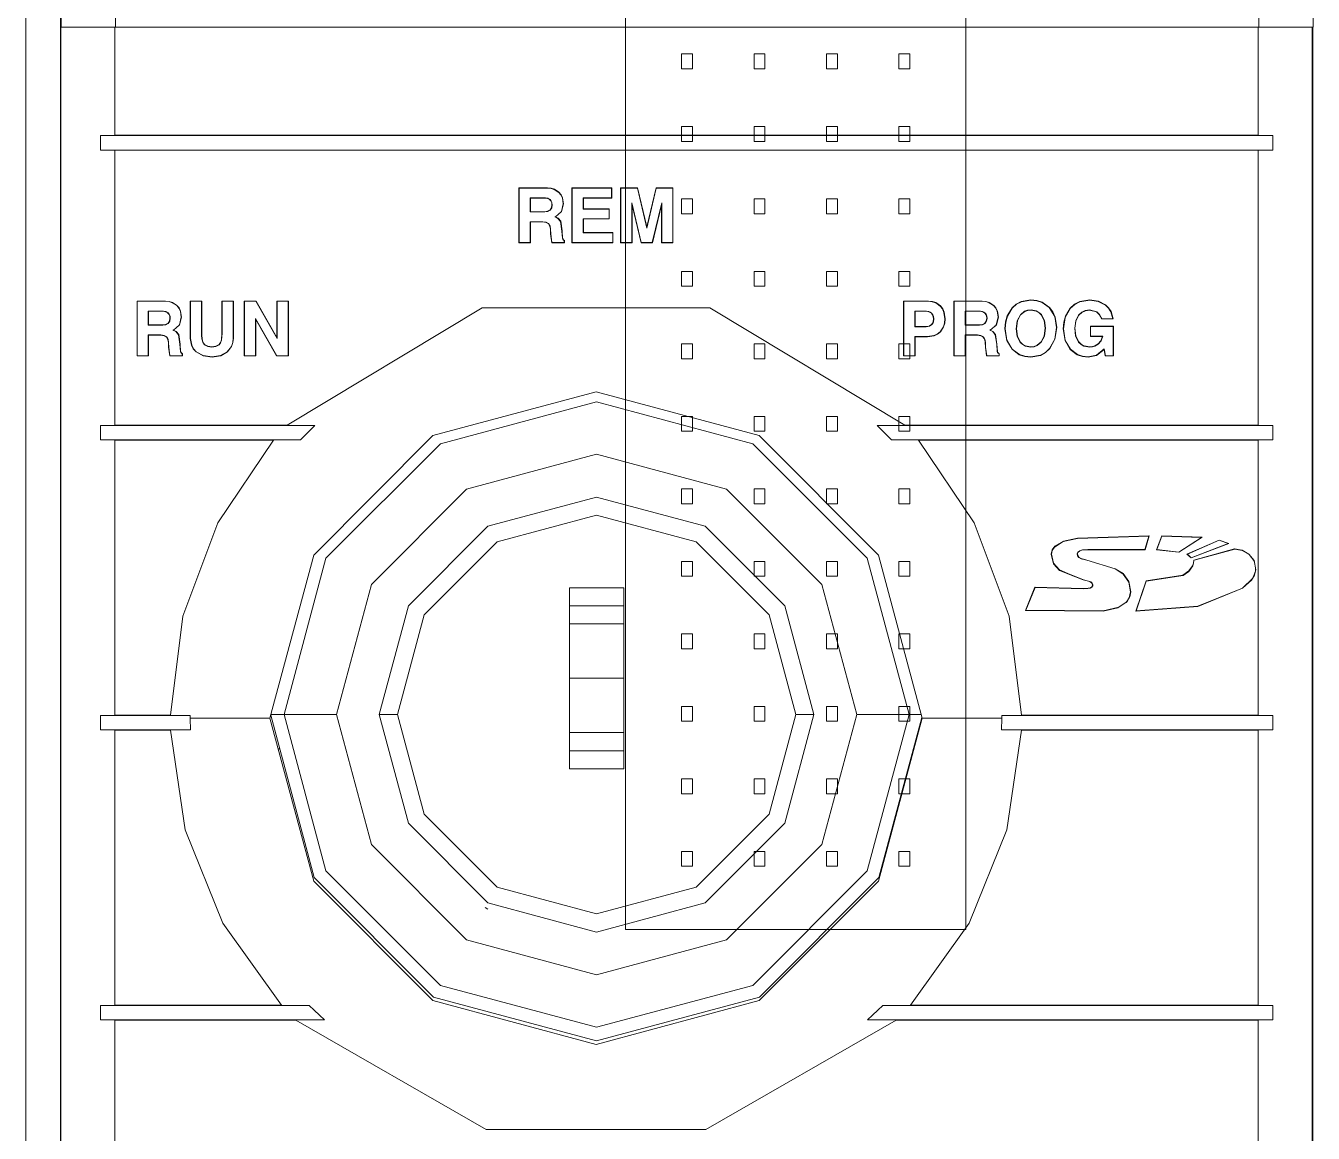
# Model space of a CAD drawing. Header units: millimetres. Extents: x 0 to 3780, y 0 to 2673.
# Drawn here: x 497.23 to 532.78, y 1017.72 to 1048.28 of the extents above; entities that cross this region are included whole.
import ezdxf

# ---------------------------------------------------------------- set-up
doc = ezdxf.new("R2010")
doc.units = ezdxf.units.MM
doc.layers.add('AM_0', color=7, linetype='Continuous', lineweight=5)
doc.layers.add('EPLAN578', color=7, linetype='Continuous', lineweight=5)

# ---------------------------------------------------------------- blocks, each defined once
blk = doc.blocks.new('5_45185')
at = {"layer": 'EPLAN578', "linetype": 'Continuous', "lineweight": 0, "ltscale": 4}
for p, q in [((34.585, 110.881), (34.585, 142.881)), ((33.085, 110.881), (33.085, 141.381)), ((0.002, 77.918), (0.002, 110.918)), ((0.011, 110.909), (0.019, 110.909)), ((0.019, 110.881), (34.585, 110.881)), ((34.575, 77.655), (34.575, 110.881)), ((34.575, 109.647), (34.575, 110.208)), ((34.575, 101.405), (34.575, 109.799)), ((34.575, 109.395), (34.575, 109.563)), ((34.575, 109.306), (34.575, 109.324)), ((34.575, 109.127), (34.575, 109.302)), ((34.575, 109.168), (34.575, 109.244)), ((34.575, 109.073), (34.575, 109.112)), ((34.575, 106.823), (34.575, 108.916)), ((1.102, 107.49), (1.102, 107.89)), ((33.468, 107.49), (33.468, 107.89)), ((34.575, 107.826), (34.575, 107.892)), ((1.502, 107.483), (33.068, 107.483)), ((33.068, 107.483), (33.468, 107.49)), ((34.575, 107.363), (34.575, 107.627)), ((34.575, 106.649), (34.575, 106.747)), ((12.659, 104.933), (12.659, 106.447)), ((12.666, 106.44), (13.442, 106.44)), ((13.442, 106.447), (13.547, 106.437)), ((13.544, 106.431), (13.634, 106.403)), ((13.547, 106.437), (13.639, 106.409)), ((13.634, 106.403), (13.758, 106.322)), ((13.639, 106.409), (13.762, 106.328)), ((13.762, 106.328), (13.822, 106.256)), ((14.116, 104.933), (14.116, 106.447)), ((14.123, 106.44), (15.212, 106.44)), ((15.463, 104.933), (15.463, 106.447)), ((15.47, 106.44), (15.926, 106.44)), ((15.931, 106.447), (16.187, 105.368)), ((16.187, 105.368), (16.442, 106.447)), ((16.447, 106.44), (16.903, 106.44)), ((34.575, 106.427), (34.575, 106.531)), ((34.575, 105.967), (34.575, 106.403)), ((12.972, 105.781), (12.972, 106.171)), ((12.979, 106.164), (13.392, 106.164)), ((13.392, 106.171), (13.451, 106.161)), ((13.449, 106.154), (13.482, 106.139)), ((13.451, 106.161), (13.486, 106.145)), ((13.482, 106.139), (13.514, 106.115)), ((13.486, 106.145), (13.519, 106.121)), ((13.519, 106.121), (13.551, 106.083)), ((13.545, 106.078), (13.564, 106.032)), ((13.551, 106.083), (13.57, 106.035)), ((13.556, 105.896), (13.57, 105.978)), ((13.563, 105.893), (13.577, 105.978)), ((13.564, 106.032), (13.57, 105.978)), ((13.817, 106.251), (13.857, 106.167)), ((13.822, 106.256), (13.863, 106.171)), ((13.836, 105.792), (13.889, 106.006)), ((13.857, 106.167), (13.882, 106.006)), ((13.863, 106.171), (13.889, 106.006)), ((13.882, 106.006), (13.889, 106.006)), ((14.429, 105.862), (14.429, 106.171)), ((14.436, 106.164), (15.219, 106.164)), ((16.345, 104.933), (16.591, 105.972)), ((16.591, 104.933), (16.591, 105.972)), ((34.575, 106.003), (34.575, 106.023)), ((13.37, 105.788), (13.45, 105.801)), ((13.452, 105.795), (13.521, 105.831)), ((13.515, 105.836), (13.556, 105.896)), ((13.521, 105.831), (13.563, 105.893)), ((13.65, 105.647), (13.666, 105.647)), ((13.737, 105.61), (13.81, 105.524)), ((13.798, 105.759), (13.83, 105.795)), ((14.429, 105.209), (14.429, 105.594)), ((14.436, 105.587), (15.151, 105.587)), ((15.144, 105.862), (15.151, 105.869)), ((15.151, 105.587), (15.151, 105.869)), ((34.575, 105.854), (34.575, 105.911)), ((34.575, 105.812), (34.575, 105.83)), ((34.575, 105.578), (34.575, 105.703)), ((13.316, 105.512), (13.408, 105.497)), ((13.408, 105.497), (13.478, 105.458)), ((13.473, 105.454), (13.512, 105.39)), ((13.478, 105.458), (13.518, 105.393)), ((13.512, 105.39), (13.526, 105.305)), ((13.518, 105.393), (13.533, 105.305)), ((13.81, 105.524), (13.849, 105.256)), ((13.849, 105.256), (13.864, 105.06)), ((15.247, 105.209), (15.254, 105.216)), ((15.254, 104.933), (15.254, 105.216)), ((34.575, 105.463), (34.575, 105.512)), ((13.566, 104.94), (13.909, 104.94)), ((13.864, 105.06), (13.875, 105.032)), ((13.868, 105.03), (13.885, 105.006)), ((13.875, 105.032), (13.892, 105.009)), ((13.885, 105.006), (13.909, 104.99)), ((13.892, 105.009), (13.916, 104.994)), ((16.034, 104.94), (16.339, 104.94)), ((34.575, 105.022), (34.575, 105.105)), ((34.575, 104.356), (34.575, 105.003)), ((34.575, 104.603), (34.575, 104.718)), ((34.575, 104.406), (34.575, 104.519)), ((34.575, 102.305), (34.575, 104.323)), ((34.575, 103.566), (34.575, 103.899)), ((2.114, 101.808), (2.114, 103.322)), ((2.121, 103.315), (2.897, 103.315)), ((2.897, 103.322), (3.001, 103.312)), ((2.998, 103.306), (3.089, 103.278)), ((3.001, 103.312), (3.093, 103.284)), ((3.089, 103.278), (3.212, 103.197)), ((3.093, 103.284), (3.217, 103.203)), ((3.217, 103.203), (3.277, 103.131)), ((3.272, 103.126), (3.312, 103.042)), ((3.277, 103.131), (3.318, 103.046)), ((3.591, 103.315), (3.897, 103.315)), ((3.897, 102.382), (3.897, 103.315)), ((4.457, 102.424), (4.457, 103.322)), ((5.07, 101.808), (5.07, 103.322)), ((5.077, 103.315), (5.397, 103.315)), ((5.401, 103.322), (5.972, 102.315)), ((11.642, 103.137), (17.928, 103.137)), ((17.928, 103.137), (23.314, 99.897)), ((23.278, 101.808), (23.278, 103.322)), ((23.285, 103.315), (23.963, 103.315)), ((23.963, 103.322), (24.072, 103.311)), ((24.069, 103.305), (24.163, 103.274)), ((24.072, 103.311), (24.168, 103.28)), ((24.163, 103.274), (24.29, 103.183)), ((24.168, 103.28), (24.295, 103.188)), ((24.295, 103.188), (24.355, 103.109)), ((24.35, 103.104), (24.391, 103.01)), ((24.355, 103.109), (24.397, 103.015)), ((24.663, 101.808), (24.663, 103.322)), ((24.67, 103.315), (25.446, 103.315)), ((25.446, 103.322), (25.55, 103.312)), ((25.547, 103.306), (25.638, 103.278)), ((25.55, 103.312), (25.642, 103.284)), ((25.638, 103.278), (25.761, 103.197)), ((25.642, 103.284), (25.766, 103.203)), ((25.766, 103.203), (25.825, 103.131)), ((25.821, 103.126), (25.861, 103.042)), ((25.825, 103.131), (25.867, 103.046)), ((26.136, 102.914), (26.269, 103.134)), ((26.141, 102.908), (26.274, 103.129)), ((26.274, 103.129), (26.391, 103.233)), ((26.386, 103.238), (26.524, 103.31)), ((26.391, 103.233), (26.529, 103.304)), ((26.524, 103.31), (26.792, 103.354)), ((26.529, 103.304), (26.792, 103.347)), ((26.701, 103.068), (26.794, 103.079)), ((26.792, 103.354), (26.958, 103.338)), ((26.794, 103.079), (26.939, 103.052)), ((26.955, 103.331), (27.101, 103.284)), ((26.958, 103.338), (27.104, 103.29)), ((27.101, 103.284), (27.299, 103.142)), ((27.104, 103.29), (27.304, 103.147)), ((27.304, 103.147), (27.398, 103.024)), ((27.741, 102.869), (27.885, 103.123)), ((27.748, 102.908), (27.879, 103.128)), ((27.885, 103.123), (28.003, 103.23)), ((27.997, 103.235), (28.138, 103.308)), ((28.003, 103.23), (28.143, 103.303)), ((28.138, 103.308), (28.414, 103.354)), ((28.143, 103.303), (28.414, 103.347)), ((28.292, 103.063), (28.412, 103.079)), ((28.412, 103.079), (28.608, 103.027)), ((28.414, 103.354), (28.658, 103.319)), ((28.652, 103.313), (28.846, 103.211)), ((28.658, 103.319), (28.851, 103.217)), ((28.851, 103.217), (28.937, 103.133)), ((28.932, 103.128), (28.996, 103.029)), ((28.937, 103.133), (29.003, 103.031)), ((2.426, 102.656), (2.426, 103.046)), ((2.433, 103.039), (2.847, 103.039)), ((2.847, 103.046), (2.906, 103.036)), ((2.904, 103.029), (2.937, 103.014)), ((2.906, 103.036), (2.94, 103.02)), ((2.937, 103.014), (2.969, 102.99)), ((2.94, 103.02), (2.974, 102.996)), ((2.97, 102.711), (3.011, 102.771)), ((2.974, 102.996), (3.006, 102.958)), ((2.976, 102.706), (3.017, 102.768)), ((3, 102.953), (3.018, 102.907)), ((3.006, 102.958), (3.025, 102.91)), ((3.011, 102.771), (3.024, 102.853)), ((3.017, 102.768), (3.031, 102.853)), ((3.018, 102.907), (3.024, 102.853)), ((3.291, 102.667), (3.344, 102.881)), ((3.312, 103.042), (3.337, 102.881)), ((3.318, 103.046), (3.344, 102.881)), ((3.337, 102.881), (3.344, 102.881)), ((23.59, 102.612), (23.59, 103.046)), ((23.597, 103.039), (23.904, 103.039)), ((23.904, 103.046), (23.975, 103.035)), ((23.972, 103.028), (24.01, 103.01)), ((23.975, 103.035), (24.014, 103.016)), ((24.01, 103.01), (24.045, 102.984)), ((24.05, 102.989), (24.083, 102.946)), ((24.074, 102.71), (24.093, 102.752)), ((24.078, 102.942), (24.097, 102.891)), ((24.079, 102.704), (24.099, 102.748)), ((24.083, 102.946), (24.104, 102.894)), ((24.099, 102.748), (24.111, 102.831)), ((24.391, 103.01), (24.416, 102.834)), ((24.397, 103.015), (24.423, 102.834)), ((24.975, 102.656), (24.975, 103.046)), ((24.982, 103.039), (25.396, 103.039)), ((25.396, 103.046), (25.455, 103.036)), ((25.452, 103.029), (25.486, 103.014)), ((25.455, 103.036), (25.489, 103.02)), ((25.486, 103.014), (25.518, 102.99)), ((25.489, 103.02), (25.523, 102.996)), ((25.519, 102.711), (25.56, 102.771)), ((25.523, 102.996), (25.554, 102.958)), ((25.525, 102.706), (25.566, 102.768)), ((25.549, 102.953), (25.567, 102.907)), ((25.554, 102.958), (25.574, 102.91)), ((25.56, 102.771), (25.573, 102.853)), ((25.566, 102.768), (25.58, 102.853)), ((25.567, 102.907), (25.573, 102.853)), ((25.84, 102.667), (25.893, 102.881)), ((25.861, 103.042), (25.886, 102.881)), ((25.867, 103.046), (25.893, 102.881)), ((25.886, 102.881), (25.893, 102.881)), ((26.074, 102.554), (26.09, 102.746)), ((26.09, 102.746), (26.136, 102.914)), ((26.096, 102.742), (26.141, 102.908)), ((26.414, 102.78), (26.501, 102.946)), ((26.42, 102.776), (26.507, 102.942)), ((26.507, 102.942), (26.62, 103.032)), ((26.618, 103.039), (26.701, 103.068)), ((26.62, 103.032), (26.702, 103.061)), ((26.702, 103.061), (26.794, 103.072)), ((26.935, 103.046), (27.009, 103.005)), ((26.939, 103.052), (27.014, 103.01)), ((27.009, 103.005), (27.075, 102.944)), ((27.014, 103.01), (27.081, 102.949)), ((27.081, 102.949), (27.165, 102.79)), ((27.398, 103.024), (27.464, 102.876)), ((27.448, 102.901), (27.498, 102.59)), ((27.702, 102.742), (27.748, 102.908)), ((28.027, 102.775), (28.108, 102.934)), ((28.033, 102.77), (28.113, 102.93)), ((28.113, 102.93), (28.194, 103.008)), ((28.193, 103.016), (28.292, 103.063)), ((28.194, 103.008), (28.294, 103.056)), ((28.294, 103.056), (28.412, 103.072)), ((28.608, 103.027), (28.689, 102.951)), ((28.686, 102.944), (28.746, 102.829)), ((28.689, 102.951), (28.751, 102.836)), ((28.751, 102.836), (29.057, 102.836)), ((34.575, 102.767), (34.575, 102.812)), ((2.771, 102.387), (2.863, 102.372)), ((2.825, 102.663), (2.905, 102.676)), ((2.863, 102.372), (2.933, 102.333)), ((2.907, 102.67), (2.976, 102.706)), ((3.105, 102.522), (3.121, 102.522)), ((3.191, 102.485), (3.264, 102.399)), ((3.253, 102.634), (3.285, 102.67)), ((3.264, 102.399), (3.304, 102.131)), ((4.443, 102.257), (4.457, 102.424)), ((4.448, 102.244), (4.464, 102.424)), ((23.9, 102.619), (23.947, 102.623)), ((23.934, 102.343), (24.113, 102.369)), ((23.947, 102.623), (23.989, 102.636)), ((23.948, 102.617), (23.991, 102.63)), ((23.989, 102.636), (24.046, 102.674)), ((23.991, 102.63), (24.05, 102.669)), ((24.05, 102.669), (24.079, 102.704)), ((24.113, 102.369), (24.206, 102.413)), ((24.117, 102.364), (24.211, 102.408)), ((24.206, 102.413), (24.286, 102.477)), ((24.211, 102.408), (24.291, 102.472)), ((24.291, 102.472), (24.382, 102.609)), ((24.376, 102.613), (24.406, 102.716)), ((24.382, 102.609), (24.413, 102.714)), ((25.319, 102.387), (25.412, 102.372)), ((25.373, 102.663), (25.454, 102.676)), ((25.412, 102.372), (25.481, 102.333)), ((25.456, 102.67), (25.525, 102.706)), ((25.653, 102.522), (25.67, 102.522)), ((25.74, 102.485), (25.813, 102.399)), ((25.802, 102.634), (25.834, 102.67)), ((25.813, 102.399), (25.853, 102.131)), ((26.387, 102.556), (26.394, 102.556)), ((27.185, 102.579), (27.192, 102.579)), ((27.45, 102.275), (27.498, 102.59)), ((27.454, 102.267), (27.505, 102.59)), ((27.686, 102.552), (27.693, 102.552)), ((27.999, 102.57), (28.006, 102.57)), ((28.432, 102.345), (28.432, 102.628)), ((28.439, 102.621), (29.063, 102.621)), ((34.575, 102.52), (34.575, 102.667)), ((2.927, 102.329), (2.967, 102.265)), ((2.933, 102.333), (2.973, 102.268)), ((2.967, 102.265), (2.98, 102.18)), ((2.973, 102.268), (2.987, 102.18)), ((3.304, 102.131), (3.319, 101.935)), ((3.584, 102.287), (3.591, 102.287)), ((3.616, 102.102), (3.668, 102.005)), ((3.623, 102.105), (3.674, 102.008)), ((3.904, 102.276), (3.928, 102.185)), ((3.91, 102.279), (3.934, 102.19)), ((3.928, 102.185), (3.975, 102.119)), ((3.934, 102.19), (3.98, 102.124)), ((3.98, 102.124), (4.069, 102.075)), ((4.065, 102.069), (4.181, 102.052)), ((4.181, 102.059), (4.29, 102.075)), ((4.29, 102.075), (4.378, 102.124)), ((4.293, 102.069), (4.383, 102.118)), ((4.383, 102.118), (4.421, 102.168)), ((4.417, 102.176), (4.443, 102.257)), ((4.421, 102.168), (4.448, 102.244)), ((4.611, 101.92), (4.725, 102.066)), ((4.719, 102.069), (4.757, 102.178)), ((4.725, 102.066), (4.763, 102.176)), ((4.757, 102.178), (4.77, 102.302)), ((4.763, 102.176), (4.777, 102.302)), ((25.476, 102.329), (25.515, 102.265)), ((25.481, 102.333), (25.522, 102.268)), ((25.515, 102.265), (25.529, 102.18)), ((25.522, 102.268), (25.536, 102.18)), ((25.853, 102.131), (25.868, 101.935)), ((26.125, 102.235), (26.271, 101.991)), ((26.13, 102.242), (26.276, 101.996)), ((26.414, 102.342), (26.498, 102.181)), ((26.42, 102.346), (26.503, 102.186)), ((26.503, 102.186), (26.568, 102.125)), ((26.564, 102.12), (26.639, 102.078)), ((26.568, 102.125), (26.643, 102.084)), ((26.639, 102.078), (26.783, 102.052)), ((26.643, 102.084), (26.783, 102.059)), ((26.783, 102.059), (26.877, 102.07)), ((26.877, 102.07), (26.96, 102.101)), ((26.878, 102.063), (26.962, 102.094)), ((26.96, 102.101), (27.072, 102.195)), ((26.962, 102.094), (27.078, 102.191)), ((27.078, 102.191), (27.164, 102.358)), ((27.19, 101.904), (27.306, 102.015)), ((27.194, 101.899), (27.312, 102.011)), ((27.312, 102.011), (27.454, 102.267)), ((27.736, 102.232), (27.879, 101.988)), ((27.741, 102.238), (27.884, 101.993)), ((28.026, 102.357), (28.109, 102.192)), ((28.033, 102.36), (28.115, 102.197)), ((28.115, 102.197), (28.181, 102.131)), ((28.176, 102.126), (28.255, 102.081)), ((28.181, 102.131), (28.26, 102.086)), ((28.255, 102.081), (28.414, 102.052)), ((28.26, 102.086), (28.414, 102.059)), ((28.414, 102.059), (28.489, 102.065)), ((28.489, 102.065), (28.555, 102.084)), ((28.491, 102.058), (28.558, 102.077)), ((28.555, 102.084), (28.645, 102.138)), ((28.558, 102.077), (28.649, 102.133)), ((28.649, 102.133), (28.728, 102.228)), ((28.72, 102.229), (28.768, 102.345)), ((28.728, 102.228), (28.777, 102.352)), ((28.768, 102.345), (28.777, 102.352)), ((34.575, 102.113), (34.575, 102.293)), ((34.575, 101.649), (34.575, 102.073)), ((3.021, 101.815), (3.363, 101.815)), ((3.319, 101.935), (3.329, 101.907)), ((3.323, 101.905), (3.34, 101.881)), ((3.329, 101.907), (3.347, 101.884)), ((3.34, 101.881), (3.363, 101.865)), ((3.347, 101.884), (3.37, 101.869)), ((3.668, 102.005), (3.746, 101.919)), ((3.75, 101.924), (3.938, 101.818)), ((3.936, 101.812), (4.186, 101.776)), ((3.938, 101.818), (4.186, 101.783)), ((4.186, 101.783), (4.42, 101.818)), ((4.42, 101.818), (4.607, 101.925)), ((4.426, 101.813), (4.611, 101.92)), ((5.97, 101.815), (6.285, 101.815)), ((25.57, 101.815), (25.912, 101.815)), ((25.868, 101.935), (25.878, 101.907)), ((25.872, 101.905), (25.889, 101.881)), ((25.878, 101.907), (25.896, 101.884)), ((25.889, 101.881), (25.912, 101.865)), ((25.896, 101.884), (25.919, 101.869)), ((26.276, 101.996), (26.475, 101.849)), ((26.47, 101.843), (26.62, 101.793)), ((26.475, 101.849), (26.624, 101.8)), ((26.62, 101.793), (26.793, 101.776)), ((26.624, 101.8), (26.793, 101.783)), ((26.793, 101.783), (27.053, 101.829)), ((27.053, 101.829), (27.19, 101.904)), ((27.057, 101.823), (27.194, 101.899)), ((27.884, 101.993), (28.075, 101.848)), ((28.071, 101.842), (28.211, 101.793)), ((28.075, 101.848), (28.215, 101.799)), ((28.211, 101.793), (28.37, 101.776)), ((28.215, 101.799), (28.37, 101.783)), ((28.37, 101.783), (28.6, 101.827)), ((28.603, 101.821), (28.812, 101.985)), ((28.816, 102.001), (28.848, 101.815)), ((28.848, 101.815), (29.063, 101.815)), ((34.575, 101.836), (34.575, 101.932)), ((34.575, 99.271), (34.575, 101.087)), ((10.285, 99.609), (14.785, 100.815)), ((14.785, 100.815), (19.285, 99.609)), ((10.488, 99.387), (14.802, 100.543)), ((14.802, 100.543), (19.116, 99.387)), ((1.102, 99.49), (1.102, 99.89)), ((6.89, 99.759), (7.024, 99.89)), ((22.546, 99.89), (22.68, 99.759)), ((23.314, 99.897), (33.068, 99.897)), ((33.468, 99.49), (33.468, 99.89)), ((6.991, 96.315), (10.285, 99.609)), ((19.285, 99.609), (22.579, 96.315)), ((22.68, 99.759), (22.812, 99.625)), ((22.812, 99.625), (22.942, 99.49)), ((34.575, 99.396), (34.575, 99.823)), ((1.502, 99.483), (5.882, 99.483)), ((4.343, 97.202), (5.882, 99.483)), ((5.882, 99.483), (6.628, 99.49)), ((7.33, 96.229), (10.488, 99.387)), ((19.116, 99.387), (22.274, 96.229)), ((33.068, 99.483), (33.468, 99.49)), ((11.212, 98.132), (14.802, 99.094)), ((14.802, 99.094), (18.391, 98.132)), ((8.584, 95.504), (11.212, 98.132)), ((18.391, 98.132), (21.019, 95.504)), ((34.575, 98.248), (34.575, 98.296)), ((11.802, 97.111), (14.802, 97.915)), ((14.802, 97.915), (17.802, 97.111)), ((34.575, 95.509), (34.575, 98.086)), ((12.052, 96.678), (14.802, 97.415)), ((14.802, 97.415), (17.552, 96.678)), ((34.575, 97.607), (34.575, 97.699)), ((3.376, 94.627), (4.343, 97.202)), ((9.606, 94.915), (11.802, 97.111)), ((17.802, 97.111), (19.998, 94.915)), ((25.227, 97.202), (26.193, 94.627)), ((34.575, 96.997), (34.575, 97.122)), ((10.039, 94.665), (12.052, 96.678)), ((17.552, 96.678), (19.565, 94.665)), ((27.438, 96.534), (27.686, 96.688)), ((27.45, 96.558), (27.69, 96.697)), ((27.686, 96.688), (28.077, 96.771)), ((27.69, 96.697), (28.077, 96.778)), ((28.077, 96.778), (30.055, 96.842)), ((29.945, 96.461), (30.055, 96.842)), ((30.046, 96.835), (30.055, 96.842)), ((30.873, 96.39), (31.522, 96.806)), ((31.499, 96.799), (31.522, 96.806)), ((34.575, 96.97), (34.575, 96.978)), ((34.575, 96.935), (34.575, 96.966)), ((34.575, 96.741), (34.575, 96.761)), ((27.35, 96.341), (27.38, 96.459)), ((27.38, 96.459), (27.45, 96.558)), ((27.38, 96.443), (27.438, 96.534)), ((28.07, 96.355), (28.077, 96.354)), ((28.085, 96.394), (28.137, 96.434)), ((28.09, 96.387), (28.14, 96.428)), ((28.137, 96.434), (28.219, 96.462)), ((28.14, 96.428), (28.223, 96.455)), ((28.219, 96.462), (28.359, 96.468)), ((28.223, 96.455), (28.359, 96.461)), ((28.359, 96.468), (29.94, 96.468)), ((30.262, 96.462), (30.271, 96.468)), ((31.098, 96.343), (31.111, 96.341)), ((31.217, 96.242), (32.233, 96.637)), ((31.294, 96.172), (32.416, 96.475)), ((32.416, 96.475), (32.626, 96.443)), ((32.626, 96.451), (32.81, 96.343)), ((32.626, 96.443), (32.812, 96.332)), ((32.81, 96.343), (32.952, 96.167)), ((32.812, 96.332), (32.946, 96.164)), ((34.575, 96.293), (34.575, 96.504)), ((34.575, 96.433), (34.575, 96.448)), ((27.412, 96.094), (27.578, 95.904)), ((27.416, 96.071), (27.584, 95.892)), ((28.079, 96.297), (28.114, 96.249)), ((28.085, 96.302), (28.115, 96.258)), ((28.114, 96.249), (28.181, 96.21)), ((28.115, 96.258), (28.174, 96.22)), ((28.174, 96.22), (28.332, 96.178)), ((28.181, 96.21), (28.331, 96.172)), ((28.332, 96.178), (29.116, 95.938)), ((31.147, 95.863), (31.26, 96.015)), ((31.15, 95.876), (31.251, 96.013)), ((34.575, 96.142), (34.575, 96.215)), ((34.575, 95.993), (34.575, 96.12)), ((27.578, 95.904), (27.809, 95.805)), ((27.584, 95.892), (27.807, 95.798)), ((27.809, 95.805), (28.239, 95.635)), ((29.116, 95.938), (29.339, 95.803)), ((29.339, 95.803), (29.491, 95.587)), ((29.342, 95.791), (29.491, 95.569)), ((29.975, 95.593), (30.991, 95.755)), ((30.991, 95.755), (31.147, 95.863)), ((32.632, 95.397), (32.879, 95.618)), ((32.879, 95.618), (32.967, 95.761)), ((32.915, 95.68), (32.992, 95.866)), ((32.992, 95.866), (32.992, 95.961)), ((34.575, 95.866), (34.575, 95.875)), ((34.575, 89.785), (34.575, 95.75)), ((14.052, 95.415), (15.552, 95.415)), ((14.052, 90.415), (14.052, 95.415)), ((15.552, 90.415), (15.552, 95.415)), ((26.906, 95.424), (28.232, 95.381)), ((28.233, 95.388), (28.373, 95.397)), ((28.358, 95.388), (28.426, 95.404)), ((28.373, 95.397), (28.433, 95.415)), ((28.426, 95.404), (28.475, 95.432)), ((28.433, 95.415), (28.474, 95.441)), ((28.441, 95.574), (28.481, 95.54)), ((28.465, 95.547), (28.49, 95.509)), ((28.474, 95.441), (28.491, 95.47)), ((28.475, 95.432), (28.497, 95.465)), ((28.481, 95.54), (28.499, 95.504)), ((28.49, 95.509), (28.491, 95.47)), ((28.497, 95.465), (28.499, 95.504)), ((29.491, 95.587), (29.545, 95.304)), ((29.491, 95.569), (29.538, 95.304)), ((31.401, 94.895), (32.632, 95.397)), ((34.575, 95.157), (34.575, 95.447)), ((14.052, 94.915), (15.552, 94.915)), ((29.191, 94.855), (29.45, 95.033)), ((29.416, 95.01), (29.504, 95.137)), ((29.45, 95.033), (29.52, 95.16)), ((34.575, 95.076), (34.575, 95.091)), ((34.575, 94.996), (34.575, 95.059)), ((34.575, 94.785), (34.575, 94.991)), ((26.193, 94.627), (26.535, 91.897)), ((26.641, 94.789), (26.652, 94.796)), ((28.783, 94.768), (29.191, 94.855)), ((29.219, 94.875), (29.227, 94.88)), ((29.683, 94.767), (29.693, 94.775)), ((14.052, 94.415), (15.552, 94.415)), ((14.052, 92.915), (15.552, 92.915)), ((34.575, 92.331), (34.575, 92.611)), ((34.575, 92.193), (34.575, 92.204)), ((1.102, 91.49), (1.102, 91.89)), ((3.585, 91.84), (3.585, 91.89)), ((3.585, 91.815), (3.585, 91.84)), ((5.807, 91.897), (7.008, 87.415)), ((5.812, 91.915), (7.623, 91.915)), ((8.802, 91.915), (9.302, 91.915)), ((20.302, 91.915), (20.802, 91.915)), ((21.981, 91.915), (23.758, 91.915)), ((22.596, 87.415), (23.78, 91.833)), ((23.785, 91.815), (25.985, 91.815)), ((25.985, 91.89), (25.985, 91.865)), ((25.985, 91.865), (25.985, 91.815)), ((26.535, 91.897), (33.068, 91.897)), ((33.468, 91.49), (33.468, 91.89)), ((1.502, 91.483), (3.039, 91.483)), ((14.052, 91.415), (15.552, 91.415)), ((15.552, 90.915), (15.552, 91.415)), ((25.98, 91.49), (25.983, 91.598)), ((26.124, 88.734), (26.53, 91.483)), ((26.53, 91.483), (33.068, 91.483)), ((33.068, 91.483), (33.468, 91.49)), ((34.575, 91.465), (34.575, 91.597)), ((34.575, 91.437), (34.575, 91.445)), ((34.575, 91.4), (34.575, 91.433)), ((34.575, 91.03), (34.575, 91.09)), ((6.013, 90.965), (6.056, 90.965)), ((14.052, 90.415), (15.552, 90.415)), ((9.606, 88.915), (11.802, 86.719)), ((10.039, 89.165), (12.052, 87.152)), ((17.552, 87.152), (19.565, 89.165)), ((17.802, 86.719), (19.998, 88.915)), ((34.575, 89.03), (34.575, 89.075)), ((34.575, 88.783), (34.575, 88.93)), ((3.446, 88.734), (4.487, 86.157)), ((25.083, 86.157), (26.124, 88.734)), ((34.575, 88.311), (34.575, 88.556)), ((8.584, 88.325), (11.212, 85.697)), ((18.391, 85.697), (21.019, 88.325)), ((7.33, 87.601), (10.488, 84.443)), ((19.116, 84.443), (22.274, 87.601)), ((34.575, 87.378), (34.575, 87.492)), ((6.991, 87.315), (10.285, 84.021)), ((7.008, 87.415), (10.302, 84.121)), ((12.052, 87.152), (14.802, 86.415)), ((14.802, 86.415), (17.552, 87.152)), ((19.285, 84.021), (22.579, 87.315)), ((19.302, 84.121), (22.596, 87.415)), ((34.575, 86.522), (34.575, 87.1)), ((11.727, 86.589), (11.802, 86.546)), ((11.802, 86.719), (14.802, 85.915)), ((14.802, 85.915), (17.802, 86.719)), ((34.575, 85.53), (34.575, 86.435)), ((4.487, 86.157), (6.103, 83.897)), ((11.212, 85.697), (14.802, 84.736)), ((14.802, 84.736), (18.391, 85.697)), ((34.575, 85.823), (34.575, 85.825)), ((34.575, 85.355), (34.575, 85.53)), ((34.575, 85.148), (34.575, 85.272)), ((34.575, 84.331), (34.575, 84.84)), ((10.488, 84.443), (14.802, 83.287)), ((14.802, 83.287), (19.116, 84.443)), ((34.575, 84.338), (34.575, 84.453)), ((34.575, 83.474), (34.575, 84.285)), ((1.102, 83.49), (1.102, 83.89)), ((6.103, 83.897), (6.871, 83.89)), ((6.871, 83.89), (7.009, 83.754)), ((10.285, 84.021), (14.785, 82.815)), ((10.302, 84.121), (14.802, 82.915)), ((14.785, 82.815), (19.285, 84.021)), ((14.802, 82.915), (19.302, 84.121)), ((22.561, 83.754), (22.699, 83.89)), ((33.468, 83.49), (33.468, 83.89)), ((7.009, 83.754), (7.15, 83.621)), ((7.15, 83.621), (7.293, 83.49)), ((22.277, 83.49), (22.42, 83.621)), ((22.42, 83.621), (22.561, 83.754)), ((1.502, 83.483), (6.5, 83.483)), ((17.815, 80.462), (23.07, 83.483)), ((23.07, 83.483), (33.068, 83.483)), ((33.068, 83.483), (33.468, 83.49)), ((34.575, 82.865), (34.575, 83.05)), ((34.575, 82.503), (34.575, 82.685)), ((34.575, 82.34), (34.575, 82.455)), ((34.575, 82.271), (34.575, 82.312)), ((34.575, 81.693), (34.575, 82.074)), ((34.575, 81.577), (34.575, 81.653)), ((34.575, 80.366), (34.575, 81.091)), ((34.575, 81.005), (34.575, 81.036)), ((11.754, 80.462), (17.815, 80.462)), ((34.575, 80.618), (34.575, 80.653))]:
    blk.add_line(p, q, dxfattribs=at)
for points in [[(0.019, 110.881), (0.019, 142.881), (1.519, 141.381)], [(1.519, 110.881), (1.519, 141.381), (33.085, 141.381)], [(0.008, 9.9), (0, 135.9), (0.008, 135.9)], [(0.011, 110.909), (0.002, 110.918), (0.019, 110.918)], [(0.011, 110.909), (0.011, 77.927), (1.502, 77.953)], [(1.502, 110.881), (1.502, 107.897), (33.068, 107.897)], [(33.068, 110.881), (33.068, 107.897), (33.468, 107.89)], [(34.559, 110.881), (34.559, 77.927), (34.568, 77.918), (34.568, 110.881)], [(1.502, 107.897), (1.102, 107.89), (33.468, 107.89)], [(1.502, 107.483), (1.102, 107.49), (33.468, 107.49)], [(1.502, 107.483), (1.502, 99.897), (6.256, 99.897)], [(33.068, 107.483), (33.068, 99.897), (33.468, 99.89)], [(12.666, 106.44), (12.659, 106.447), (13.442, 106.447)], [(12.666, 106.44), (12.666, 104.94), (12.972, 104.94)], [(13.442, 106.447), (13.442, 106.44), (13.544, 106.431)], [(13.762, 106.328), (13.758, 106.322), (13.817, 106.251)], [(14.123, 106.44), (14.116, 106.447), (15.219, 106.447)], [(14.123, 106.44), (14.123, 104.94), (15.247, 104.94)], [(15.212, 106.44), (15.212, 106.171), (15.219, 106.164), (15.219, 106.447), (15.212, 106.44)], [(15.47, 106.44), (15.463, 106.447), (15.931, 106.447)], [(15.47, 106.44), (15.47, 104.94), (15.775, 104.94)], [(15.931, 106.447), (15.926, 106.44), (16.187, 105.338)], [(16.187, 105.368), (16.187, 105.338), (16.447, 106.44)], [(16.447, 106.44), (16.442, 106.447), (16.91, 106.447)], [(16.903, 106.44), (16.903, 104.94), (16.91, 104.933), (16.91, 106.447), (16.903, 106.44)], [(12.979, 106.164), (12.972, 106.171), (13.392, 106.171)], [(12.979, 106.164), (12.979, 105.788), (13.37, 105.788)], [(13.392, 106.171), (13.392, 106.164), (13.449, 106.154)], [(13.519, 106.121), (13.514, 106.115), (13.545, 106.078)], [(13.57, 105.978), (13.577, 105.978), (13.57, 106.035)], [(13.836, 105.792), (13.83, 105.795), (13.882, 106.006)], [(14.436, 106.164), (14.429, 106.171), (15.212, 106.171)], [(14.436, 106.164), (14.436, 105.869), (15.151, 105.869)], [(15.782, 105.972), (15.775, 106.031), (16.034, 104.94)], [(15.775, 106.031), (15.775, 104.94), (15.782, 104.933)], [(15.782, 104.933), (15.782, 105.972), (16.028, 104.933)], [(16.345, 104.933), (16.339, 104.94), (16.598, 106.031)], [(16.591, 105.972), (16.598, 106.031), (16.598, 104.94), (16.903, 104.94)], [(12.979, 105.788), (12.972, 105.781), (13.37, 105.781)], [(13.37, 105.788), (13.37, 105.781), (13.452, 105.795)], [(13.452, 105.795), (13.45, 105.801), (13.515, 105.836)], [(13.733, 105.604), (13.65, 105.647), (13.71, 105.685)], [(13.737, 105.61), (13.666, 105.647), (13.836, 105.792)], [(13.737, 105.61), (13.733, 105.604), (13.804, 105.52)], [(14.436, 105.869), (14.429, 105.862), (15.144, 105.862)], [(14.436, 105.587), (14.429, 105.594), (15.144, 105.594)], [(14.436, 105.587), (14.436, 105.216), (15.254, 105.216)], [(15.144, 105.862), (15.144, 105.594), (15.151, 105.587)], [(12.979, 105.505), (12.972, 105.512), (13.316, 105.512)], [(12.972, 105.512), (12.972, 104.94), (12.979, 104.933)], [(12.979, 104.933), (12.979, 105.505), (13.316, 105.505)], [(13.316, 105.512), (13.316, 105.505), (13.407, 105.49)], [(13.408, 105.497), (13.407, 105.49), (13.473, 105.454)], [(13.53, 105.179), (13.526, 105.305), (13.533, 105.305)], [(13.533, 105.305), (13.537, 105.179), (13.566, 104.94)], [(13.81, 105.524), (13.804, 105.52), (13.842, 105.255)], [(13.849, 105.256), (13.842, 105.255), (13.858, 105.059)], [(14.436, 105.216), (14.429, 105.209), (15.247, 105.209)], [(15.247, 105.209), (15.247, 104.94), (15.254, 104.933)], [(12.666, 104.94), (12.659, 104.933), (12.979, 104.933)], [(13.537, 105.179), (13.53, 105.179), (13.562, 104.933)], [(13.566, 104.94), (13.562, 104.933), (13.916, 104.933)], [(13.864, 105.06), (13.858, 105.059), (13.868, 105.03)], [(13.909, 104.99), (13.909, 104.94), (13.916, 104.933), (13.916, 104.994), (13.909, 104.99)], [(14.123, 104.94), (14.116, 104.933), (15.254, 104.933)], [(15.47, 104.94), (15.463, 104.933), (15.782, 104.933)], [(16.034, 104.94), (16.028, 104.933), (16.345, 104.933)], [(16.598, 104.94), (16.591, 104.933), (16.91, 104.933)], [(2.121, 103.315), (2.114, 103.322), (2.897, 103.322)], [(2.121, 103.315), (2.121, 101.815), (2.426, 101.815)], [(2.897, 103.322), (2.897, 103.315), (2.998, 103.306)], [(3.217, 103.203), (3.212, 103.197), (3.272, 103.126)], [(3.591, 103.315), (3.584, 103.322), (3.904, 103.322)], [(3.584, 103.322), (3.584, 102.287), (3.616, 102.102)], [(3.591, 103.315), (3.591, 102.287), (3.623, 102.105)], [(3.897, 103.315), (3.904, 103.322), (3.904, 102.382), (3.91, 102.279)], [(4.464, 103.315), (4.457, 103.322), (4.777, 103.322)], [(4.457, 102.424), (4.464, 102.424), (4.464, 103.315), (4.77, 103.315)], [(4.77, 103.315), (4.77, 102.302), (4.777, 102.302), (4.777, 103.322), (4.77, 103.315)], [(5.077, 103.315), (5.07, 103.322), (5.401, 103.322)], [(5.077, 103.315), (5.077, 101.815), (5.383, 101.815)], [(5.401, 103.322), (5.397, 103.315), (5.979, 102.288)], [(5.979, 103.315), (5.972, 103.322), (6.292, 103.322)], [(5.972, 103.322), (5.972, 102.315), (5.979, 102.288)], [(5.979, 102.288), (5.979, 103.315), (6.285, 103.315)], [(7.024, 99.89), (6.256, 99.897), (11.642, 103.137)], [(6.285, 103.315), (6.285, 101.815), (6.292, 101.808), (6.292, 103.322), (6.285, 103.315)], [(23.285, 103.315), (23.278, 103.322), (23.963, 103.322)], [(23.285, 103.315), (23.285, 101.815), (23.59, 101.815)], [(23.963, 103.322), (23.963, 103.315), (24.069, 103.305)], [(24.295, 103.188), (24.29, 103.183), (24.35, 103.104)], [(24.67, 103.315), (24.663, 103.322), (25.446, 103.322)], [(24.67, 103.315), (24.67, 101.815), (24.975, 101.815)], [(25.446, 103.322), (25.446, 103.315), (25.547, 103.306)], [(25.766, 103.203), (25.761, 103.197), (25.821, 103.126)], [(26.274, 103.129), (26.269, 103.134), (26.386, 103.238)], [(26.792, 103.354), (26.792, 103.347), (26.955, 103.331)], [(26.794, 103.079), (26.794, 103.072), (26.935, 103.046)], [(27.304, 103.147), (27.299, 103.142), (27.448, 102.901)], [(27.885, 103.123), (27.879, 103.128), (27.997, 103.235)], [(28.412, 103.079), (28.412, 103.072), (28.605, 103.021)], [(28.414, 103.354), (28.414, 103.347), (28.652, 103.313)], [(28.851, 103.217), (28.846, 103.211), (28.932, 103.128)], [(2.433, 103.039), (2.426, 103.046), (2.847, 103.046)], [(2.433, 103.039), (2.433, 102.663), (2.825, 102.663)], [(2.847, 103.046), (2.847, 103.039), (2.904, 103.029)], [(2.974, 102.996), (2.969, 102.99), (3, 102.953)], [(3.024, 102.853), (3.031, 102.853), (3.025, 102.91)], [(3.291, 102.667), (3.285, 102.67), (3.337, 102.881)], [(5.39, 102.818), (5.383, 102.844), (5.97, 101.815)], [(5.383, 102.844), (5.383, 101.815), (5.39, 101.808)], [(5.39, 101.808), (5.39, 102.818), (5.966, 101.808)], [(23.597, 103.039), (23.59, 103.046), (23.904, 103.046)], [(23.597, 103.039), (23.597, 102.619), (23.9, 102.619)], [(23.904, 103.046), (23.904, 103.039), (23.972, 103.028)], [(24.014, 103.016), (24.05, 102.989), (24.045, 102.984), (24.078, 102.942)], [(24.097, 102.891), (24.104, 102.831), (24.093, 102.752)], [(24.104, 102.831), (24.111, 102.831), (24.104, 102.894)], [(24.406, 102.716), (24.416, 102.834), (24.423, 102.834), (24.413, 102.714)], [(24.982, 103.039), (24.975, 103.046), (25.396, 103.046)], [(24.982, 103.039), (24.982, 102.663), (25.373, 102.663)], [(25.396, 103.046), (25.396, 103.039), (25.452, 103.029)], [(25.523, 102.996), (25.518, 102.99), (25.549, 102.953)], [(25.573, 102.853), (25.58, 102.853), (25.574, 102.91)], [(25.84, 102.667), (25.834, 102.67), (25.886, 102.881)], [(26.096, 102.742), (26.081, 102.554), (26.13, 102.242)], [(26.414, 102.342), (26.387, 102.556), (26.414, 102.78)], [(26.42, 102.346), (26.394, 102.556), (26.42, 102.776)], [(26.507, 102.942), (26.501, 102.946), (26.618, 103.039)], [(27.081, 102.949), (27.075, 102.944), (27.158, 102.786)], [(27.158, 102.786), (27.185, 102.579), (27.157, 102.362)], [(27.165, 102.79), (27.192, 102.579), (27.164, 102.358)], [(27.498, 102.59), (27.505, 102.59), (27.464, 102.876)], [(27.702, 102.742), (27.686, 102.552), (27.736, 102.232)], [(27.741, 102.238), (27.693, 102.552), (27.741, 102.869)], [(28.026, 102.357), (27.999, 102.57), (28.027, 102.775)], [(28.033, 102.77), (28.006, 102.57), (28.033, 102.36)], [(28.113, 102.93), (28.108, 102.934), (28.193, 103.016)], [(28.608, 103.027), (28.605, 103.021), (28.686, 102.944)], [(28.751, 102.836), (28.746, 102.829), (29.065, 102.829)], [(28.996, 103.029), (29.057, 102.836), (29.065, 102.829), (29.003, 103.031)], [(2.433, 102.663), (2.426, 102.656), (2.825, 102.656)], [(2.433, 102.38), (2.426, 102.387), (2.771, 102.387)], [(2.426, 102.387), (2.426, 101.815), (2.433, 101.808)], [(2.433, 101.808), (2.433, 102.38), (2.771, 102.38)], [(2.771, 102.387), (2.771, 102.38), (2.861, 102.365)], [(2.825, 102.663), (2.825, 102.656), (2.907, 102.67)], [(2.863, 102.372), (2.861, 102.365), (2.927, 102.329)], [(2.907, 102.67), (2.905, 102.676), (2.97, 102.711)], [(3.188, 102.479), (3.105, 102.522), (3.165, 102.56)], [(3.191, 102.485), (3.121, 102.522), (3.291, 102.667)], [(3.191, 102.485), (3.188, 102.479), (3.258, 102.395)], [(3.264, 102.399), (3.258, 102.395), (3.297, 102.13)], [(3.904, 102.382), (3.897, 102.382), (3.904, 102.276)], [(23.597, 102.619), (23.59, 102.612), (23.9, 102.612)], [(23.9, 102.619), (23.9, 102.612), (23.948, 102.617)], [(23.934, 102.343), (23.934, 102.336), (24.117, 102.364)], [(24.05, 102.669), (24.046, 102.674), (24.074, 102.71)], [(24.291, 102.472), (24.286, 102.477), (24.376, 102.613)], [(24.982, 102.663), (24.975, 102.656), (25.373, 102.656)], [(24.982, 102.38), (24.975, 102.387), (25.319, 102.387)], [(24.975, 102.387), (24.975, 101.815), (24.982, 101.808)], [(24.982, 101.808), (24.982, 102.38), (25.319, 102.38)], [(25.319, 102.387), (25.319, 102.38), (25.41, 102.365)], [(25.373, 102.663), (25.373, 102.656), (25.456, 102.67)], [(25.412, 102.372), (25.41, 102.365), (25.476, 102.329)], [(25.456, 102.67), (25.454, 102.676), (25.519, 102.711)], [(25.736, 102.479), (25.653, 102.522), (25.714, 102.56)], [(25.74, 102.485), (25.67, 102.522), (25.84, 102.667)], [(25.74, 102.485), (25.736, 102.479), (25.807, 102.395)], [(25.813, 102.399), (25.807, 102.395), (25.846, 102.13)], [(26.125, 102.235), (26.074, 102.554), (26.081, 102.554)], [(28.439, 102.621), (28.432, 102.628), (29.07, 102.628)], [(28.439, 102.621), (28.439, 102.352), (28.777, 102.352)], [(29.063, 102.621), (29.063, 101.815), (29.07, 101.808), (29.07, 102.628), (29.063, 102.621)], [(2.985, 102.054), (2.98, 102.18), (2.987, 102.18)], [(2.992, 102.054), (2.985, 102.054), (3.017, 101.808)], [(2.987, 102.18), (2.992, 102.054), (3.021, 101.815)], [(3.304, 102.131), (3.297, 102.13), (3.312, 101.934)], [(3.674, 102.008), (3.75, 101.924), (3.746, 101.919), (3.936, 101.812)], [(3.98, 102.124), (3.975, 102.119), (4.065, 102.069)], [(4.069, 102.075), (4.181, 102.059), (4.181, 102.052), (4.293, 102.069)], [(4.383, 102.118), (4.378, 102.124), (4.417, 102.176)], [(4.611, 101.92), (4.607, 101.925), (4.719, 102.069)], [(23.597, 102.336), (23.59, 102.343), (23.934, 102.343)], [(23.59, 102.343), (23.59, 101.815), (23.597, 101.808)], [(23.597, 101.808), (23.597, 102.336), (23.934, 102.336)], [(25.533, 102.054), (25.529, 102.18), (25.536, 102.18)], [(25.54, 102.054), (25.533, 102.054), (25.565, 101.808)], [(25.536, 102.18), (25.54, 102.054), (25.57, 101.815)], [(25.853, 102.131), (25.846, 102.13), (25.861, 101.934)], [(26.503, 102.186), (26.498, 102.181), (26.564, 102.12)], [(26.783, 102.059), (26.783, 102.052), (26.878, 102.063)], [(27.078, 102.191), (27.072, 102.195), (27.157, 102.362)], [(27.312, 102.011), (27.306, 102.015), (27.45, 102.275)], [(28.115, 102.197), (28.109, 102.192), (28.176, 102.126)], [(28.414, 102.059), (28.414, 102.052), (28.491, 102.058)], [(28.439, 102.352), (28.432, 102.345), (28.768, 102.345)], [(28.649, 102.133), (28.645, 102.138), (28.72, 102.229)], [(2.121, 101.815), (2.114, 101.808), (2.433, 101.808)], [(3.021, 101.815), (3.017, 101.808), (3.37, 101.808)], [(3.319, 101.935), (3.312, 101.934), (3.323, 101.905)], [(3.363, 101.865), (3.363, 101.815), (3.37, 101.808), (3.37, 101.869), (3.363, 101.865)], [(4.186, 101.783), (4.186, 101.776), (4.426, 101.813)], [(5.077, 101.815), (5.07, 101.808), (5.39, 101.808)], [(5.97, 101.815), (5.966, 101.808), (6.292, 101.808)], [(23.285, 101.815), (23.278, 101.808), (23.597, 101.808)], [(24.67, 101.815), (24.663, 101.808), (24.982, 101.808)], [(25.57, 101.815), (25.565, 101.808), (25.919, 101.808)], [(25.868, 101.935), (25.861, 101.934), (25.872, 101.905)], [(25.912, 101.865), (25.912, 101.815), (25.919, 101.808), (25.919, 101.869), (25.912, 101.865)], [(26.276, 101.996), (26.271, 101.991), (26.47, 101.843)], [(26.793, 101.783), (26.793, 101.776), (27.057, 101.823)], [(27.884, 101.993), (27.879, 101.988), (28.071, 101.842)], [(28.37, 101.783), (28.37, 101.776), (28.603, 101.821)], [(28.603, 101.821), (28.6, 101.827), (28.816, 102.001)], [(28.816, 102.001), (28.812, 101.985), (28.842, 101.808)], [(28.848, 101.815), (28.842, 101.808), (29.07, 101.808)], [(1.502, 99.897), (1.102, 99.89), (7.024, 99.89)], [(23.314, 99.897), (22.546, 99.89), (33.468, 99.89)], [(6.628, 99.49), (6.758, 99.625), (6.89, 99.759)], [(1.502, 99.483), (1.102, 99.49), (6.628, 99.49)], [(1.502, 99.483), (1.502, 91.897), (3.035, 91.897)], [(23.688, 99.483), (22.942, 99.49), (33.468, 99.49)], [(25.227, 97.202), (23.688, 99.483), (33.068, 99.483)], [(33.068, 99.483), (33.068, 91.897), (33.468, 91.89)], [(34.575, 98.963), (34.575, 98.086), (34.575, 99.271)], [(28.077, 96.778), (28.077, 96.771), (30.046, 96.835)], [(29.945, 96.461), (29.94, 96.468), (30.046, 96.835)], [(30.401, 96.842), (30.262, 96.462), (30.873, 96.39)], [(30.405, 96.835), (30.271, 96.468), (30.871, 96.397)], [(30.405, 96.835), (30.401, 96.842), (31.522, 96.806)], [(30.873, 96.39), (30.871, 96.397), (31.499, 96.799), (30.405, 96.835)], [(31.215, 96.234), (31.098, 96.343), (31.986, 96.729)], [(31.217, 96.242), (31.111, 96.341), (31.986, 96.722)], [(31.986, 96.722), (32.233, 96.637), (32.253, 96.638), (31.986, 96.729), (31.986, 96.722)], [(27.416, 96.071), (27.35, 96.341), (27.357, 96.341)], [(27.38, 96.443), (27.357, 96.341), (27.412, 96.094)], [(28.079, 96.297), (28.07, 96.355), (28.085, 96.394)], [(28.085, 96.302), (28.077, 96.354), (28.09, 96.387)], [(28.359, 96.468), (28.359, 96.461), (29.945, 96.461)], [(31.217, 96.242), (31.215, 96.234), (32.253, 96.638)], [(31.287, 96.177), (31.281, 96.092), (31.287, 96.177), (32.415, 96.482)], [(32.416, 96.475), (32.415, 96.482), (32.626, 96.451)], [(6.991, 87.315), (5.785, 91.815), (6.991, 96.315)], [(7.33, 87.601), (6.174, 91.915), (7.33, 96.229)], [(22.274, 96.229), (23.43, 91.915), (22.274, 87.601)], [(22.579, 96.315), (23.785, 91.815), (22.579, 87.315)], [(28.332, 96.178), (28.331, 96.172), (29.114, 95.932)], [(31.26, 96.015), (31.281, 96.092), (31.251, 96.013)], [(32.952, 96.167), (32.946, 96.164), (32.963, 96.11)], [(32.967, 95.761), (33.004, 95.903), (32.952, 96.167)], [(27.809, 95.805), (27.807, 95.798), (28.238, 95.628)], [(28.239, 95.635), (28.377, 95.596), (28.238, 95.628), (28.239, 95.635)], [(29.116, 95.938), (29.114, 95.932), (29.342, 95.791)], [(29.975, 95.593), (29.97, 95.6), (30.988, 95.762)], [(30.991, 95.755), (30.988, 95.762), (31.15, 95.876)], [(32.632, 95.397), (32.628, 95.402), (32.915, 95.68)], [(8.584, 88.325), (7.623, 91.915), (8.584, 95.504)], [(21.019, 95.504), (21.981, 91.915), (21.019, 88.325)], [(26.901, 95.431), (26.641, 94.789), (28.783, 94.768)], [(26.906, 95.424), (26.652, 94.796), (28.783, 94.775)], [(26.906, 95.424), (26.901, 95.431), (28.233, 95.388)], [(28.233, 95.388), (28.232, 95.381), (28.358, 95.388)], [(28.465, 95.547), (28.377, 95.596), (28.441, 95.574)], [(29.504, 95.137), (29.538, 95.304), (29.545, 95.304), (29.52, 95.16)], [(29.97, 95.6), (29.683, 94.767), (31.401, 94.895)], [(29.975, 95.593), (29.693, 94.775), (31.4, 94.902)], [(31.401, 94.895), (31.4, 94.902), (32.628, 95.402)], [(9.606, 88.915), (8.802, 91.915), (9.606, 94.915)], [(19.998, 94.915), (20.802, 91.915), (19.998, 88.915)], [(3.376, 94.627), (3.035, 91.897), (3.585, 91.89)], [(10.039, 89.165), (9.302, 91.915), (10.039, 94.665)], [(19.565, 94.665), (20.302, 91.915), (19.565, 89.165)], [(28.783, 94.768), (28.783, 94.775), (29.219, 94.875)], [(1.502, 91.897), (1.102, 91.89), (3.585, 91.89)], [(3.585, 91.706), (3.585, 91.815), (5.785, 91.815)], [(3.585, 91.706), (3.587, 91.598), (3.59, 91.49)], [(25.983, 91.598), (25.984, 91.706), (25.985, 91.815)], [(26.535, 91.897), (25.985, 91.89), (33.468, 91.89)], [(1.502, 91.483), (1.102, 91.49), (3.59, 91.49)], [(1.502, 91.483), (1.502, 83.897), (6.103, 83.897)], [(3.446, 88.734), (3.039, 91.483), (3.59, 91.49)], [(14.052, 91.415), (14.052, 90.915), (15.552, 90.915)], [(26.53, 91.483), (25.98, 91.49), (33.468, 91.49)], [(33.068, 91.483), (33.068, 83.897), (33.468, 83.89)], [(34.575, 90.124), (34.575, 90.172), (34.575, 91.002)], [(34.575, 84.285), (34.575, 89.461), (34.575, 89.785)], [(34.575, 87.508), (34.575, 87.667), (34.575, 88.234)], [(25.083, 86.157), (23.466, 83.897), (33.068, 83.897)], [(1.502, 83.897), (1.102, 83.89), (6.871, 83.89)], [(23.466, 83.897), (22.699, 83.89), (33.468, 83.89)], [(34.575, 78.127), (34.575, 83.474), (34.575, 83.634), (34.575, 83.972)], [(1.502, 83.483), (1.102, 83.49), (7.293, 83.49)], [(1.502, 83.483), (1.502, 77.953), (33.068, 77.953)], [(7.293, 83.49), (6.5, 83.483), (11.754, 80.462)], [(23.07, 83.483), (22.277, 83.49), (33.468, 83.49)], [(33.068, 83.483), (33.068, 77.953), (34.559, 77.927)], [(34.575, 81.729), (34.575, 81.769), (34.575, 81.861)]]:
    blk.add_lwpolyline(points, dxfattribs=at)

msp = doc.modelspace()

# ---------------------------------------------------------------- linework, layer by layer
at = {"layer": 'AM_0'}
for p, q in [((497.234, 936.8), (497.234, 1082.08)), ((513.791, 1061.245), (513.791, 1023.345)), ((523.191, 1023.345), (523.191, 1061.245)), ((515.641, 1047.5), (515.341, 1047.5)), ((515.341, 1047.5), (515.341, 1047.09)), ((515.641, 1047.09), (515.641, 1047.5)), ((517.341, 1047.5), (517.341, 1047.09)), ((517.641, 1047.5), (517.341, 1047.5)), ((517.641, 1047.09), (517.641, 1047.5)), ((519.641, 1047.5), (519.341, 1047.5)), ((519.341, 1047.5), (519.341, 1047.09)), ((519.641, 1047.09), (519.641, 1047.5)), ((521.341, 1047.5), (521.341, 1047.09)), ((521.641, 1047.5), (521.341, 1047.5)), ((521.641, 1047.09), (521.641, 1047.5)), ((515.341, 1047.09), (515.641, 1047.09)), ((517.341, 1047.09), (517.641, 1047.09)), ((519.341, 1047.09), (519.641, 1047.09)), ((521.341, 1047.09), (521.641, 1047.09)), ((515.641, 1045.5), (515.341, 1045.5)), ((515.341, 1045.5), (515.341, 1045.09)), ((515.641, 1045.09), (515.641, 1045.5)), ((517.341, 1045.5), (517.341, 1045.09)), ((517.641, 1045.5), (517.341, 1045.5)), ((517.641, 1045.09), (517.641, 1045.5)), ((519.641, 1045.5), (519.341, 1045.5)), ((519.341, 1045.5), (519.341, 1045.09)), ((519.641, 1045.09), (519.641, 1045.5)), ((521.341, 1045.5), (521.341, 1045.09)), ((521.641, 1045.5), (521.341, 1045.5)), ((521.641, 1045.09), (521.641, 1045.5)), ((515.341, 1045.09), (515.641, 1045.09)), ((517.341, 1045.09), (517.641, 1045.09)), ((519.341, 1045.09), (519.641, 1045.09)), ((521.341, 1045.09), (521.641, 1045.09)), ((515.641, 1043.5), (515.341, 1043.5)), ((515.341, 1043.5), (515.341, 1043.09)), ((515.641, 1043.09), (515.641, 1043.5)), ((517.341, 1043.5), (517.341, 1043.09)), ((517.641, 1043.5), (517.341, 1043.5)), ((517.641, 1043.09), (517.641, 1043.5)), ((519.641, 1043.5), (519.341, 1043.5)), ((519.341, 1043.5), (519.341, 1043.09)), ((519.641, 1043.09), (519.641, 1043.5)), ((521.341, 1043.5), (521.341, 1043.09)), ((521.641, 1043.5), (521.341, 1043.5)), ((521.641, 1043.09), (521.641, 1043.5)), ((515.341, 1043.09), (515.641, 1043.09)), ((517.341, 1043.09), (517.641, 1043.09)), ((519.341, 1043.09), (519.641, 1043.09)), ((521.341, 1043.09), (521.641, 1043.09)), ((515.641, 1041.5), (515.341, 1041.5)), ((515.341, 1041.5), (515.341, 1041.09)), ((515.641, 1041.09), (515.641, 1041.5)), ((517.341, 1041.5), (517.341, 1041.09)), ((517.641, 1041.5), (517.341, 1041.5)), ((517.641, 1041.09), (517.641, 1041.5)), ((519.641, 1041.5), (519.341, 1041.5)), ((519.341, 1041.5), (519.341, 1041.09)), ((519.641, 1041.09), (519.641, 1041.5)), ((521.341, 1041.5), (521.341, 1041.09)), ((521.641, 1041.5), (521.341, 1041.5)), ((521.641, 1041.09), (521.641, 1041.5)), ((515.341, 1041.09), (515.641, 1041.09)), ((517.341, 1041.09), (517.641, 1041.09)), ((519.341, 1041.09), (519.641, 1041.09)), ((521.341, 1041.09), (521.641, 1041.09)), ((515.641, 1039.5), (515.341, 1039.5)), ((515.341, 1039.5), (515.341, 1039.09)), ((515.641, 1039.09), (515.641, 1039.5)), ((517.341, 1039.5), (517.341, 1039.09)), ((517.641, 1039.5), (517.341, 1039.5)), ((517.641, 1039.09), (517.641, 1039.5)), ((519.641, 1039.5), (519.341, 1039.5)), ((519.341, 1039.5), (519.341, 1039.09)), ((519.641, 1039.09), (519.641, 1039.5)), ((521.341, 1039.5), (521.341, 1039.09)), ((521.641, 1039.5), (521.341, 1039.5)), ((521.641, 1039.09), (521.641, 1039.5)), ((515.341, 1039.09), (515.641, 1039.09)), ((517.341, 1039.09), (517.641, 1039.09)), ((519.341, 1039.09), (519.641, 1039.09)), ((521.341, 1039.09), (521.641, 1039.09)), ((515.641, 1037.5), (515.341, 1037.5)), ((515.341, 1037.5), (515.341, 1037.09)), ((515.641, 1037.09), (515.641, 1037.5)), ((517.341, 1037.5), (517.341, 1037.09)), ((517.641, 1037.5), (517.341, 1037.5)), ((517.641, 1037.09), (517.641, 1037.5)), ((519.641, 1037.5), (519.341, 1037.5)), ((519.341, 1037.5), (519.341, 1037.09)), ((519.641, 1037.09), (519.641, 1037.5)), ((521.341, 1037.5), (521.341, 1037.09)), ((521.641, 1037.5), (521.341, 1037.5)), ((521.641, 1037.09), (521.641, 1037.5)), ((515.341, 1037.09), (515.641, 1037.09)), ((517.341, 1037.09), (517.641, 1037.09)), ((519.341, 1037.09), (519.641, 1037.09)), ((521.341, 1037.09), (521.641, 1037.09)), ((515.641, 1035.5), (515.341, 1035.5)), ((515.341, 1035.5), (515.341, 1035.09)), ((515.641, 1035.09), (515.641, 1035.5)), ((517.341, 1035.5), (517.341, 1035.09)), ((517.641, 1035.5), (517.341, 1035.5)), ((517.641, 1035.09), (517.641, 1035.5)), ((519.641, 1035.5), (519.341, 1035.5)), ((519.341, 1035.5), (519.341, 1035.09)), ((519.641, 1035.09), (519.641, 1035.5)), ((521.341, 1035.5), (521.341, 1035.09)), ((521.641, 1035.5), (521.341, 1035.5)), ((521.641, 1035.09), (521.641, 1035.5)), ((515.341, 1035.09), (515.641, 1035.09)), ((517.341, 1035.09), (517.641, 1035.09)), ((519.341, 1035.09), (519.641, 1035.09)), ((521.341, 1035.09), (521.641, 1035.09)), ((515.641, 1033.5), (515.341, 1033.5)), ((515.341, 1033.5), (515.341, 1033.09)), ((515.641, 1033.09), (515.641, 1033.5)), ((517.341, 1033.5), (517.341, 1033.09)), ((517.641, 1033.5), (517.341, 1033.5)), ((517.641, 1033.09), (517.641, 1033.5)), ((519.641, 1033.5), (519.341, 1033.5)), ((519.341, 1033.5), (519.341, 1033.09)), ((519.641, 1033.09), (519.641, 1033.5)), ((521.341, 1033.5), (521.341, 1033.09)), ((521.641, 1033.5), (521.341, 1033.5)), ((521.641, 1033.09), (521.641, 1033.5)), ((515.341, 1033.09), (515.641, 1033.09)), ((517.341, 1033.09), (517.641, 1033.09)), ((519.341, 1033.09), (519.641, 1033.09)), ((521.341, 1033.09), (521.641, 1033.09)), ((515.641, 1031.5), (515.341, 1031.5)), ((515.341, 1031.5), (515.341, 1031.09)), ((515.641, 1031.09), (515.641, 1031.5)), ((517.341, 1031.5), (517.341, 1031.09)), ((517.641, 1031.5), (517.341, 1031.5)), ((517.641, 1031.09), (517.641, 1031.5)), ((519.641, 1031.5), (519.341, 1031.5)), ((519.341, 1031.5), (519.341, 1031.09)), ((519.641, 1031.09), (519.641, 1031.5)), ((521.341, 1031.5), (521.341, 1031.09)), ((521.641, 1031.5), (521.341, 1031.5)), ((521.641, 1031.09), (521.641, 1031.5)), ((515.341, 1031.09), (515.641, 1031.09)), ((517.341, 1031.09), (517.641, 1031.09)), ((519.341, 1031.09), (519.641, 1031.09)), ((521.341, 1031.09), (521.641, 1031.09)), ((515.641, 1029.5), (515.341, 1029.5)), ((515.341, 1029.5), (515.341, 1029.09)), ((515.641, 1029.09), (515.641, 1029.5)), ((517.341, 1029.5), (517.341, 1029.09)), ((517.641, 1029.5), (517.341, 1029.5)), ((517.641, 1029.09), (517.641, 1029.5)), ((519.641, 1029.5), (519.341, 1029.5)), ((519.341, 1029.5), (519.341, 1029.09)), ((519.641, 1029.09), (519.641, 1029.5)), ((521.341, 1029.5), (521.341, 1029.09)), ((521.641, 1029.5), (521.341, 1029.5)), ((521.641, 1029.09), (521.641, 1029.5)), ((515.341, 1029.09), (515.641, 1029.09)), ((517.341, 1029.09), (517.641, 1029.09)), ((519.341, 1029.09), (519.641, 1029.09)), ((521.341, 1029.09), (521.641, 1029.09)), ((515.641, 1027.5), (515.341, 1027.5)), ((515.341, 1027.5), (515.341, 1027.09)), ((515.641, 1027.09), (515.641, 1027.5)), ((517.341, 1027.5), (517.341, 1027.09)), ((517.641, 1027.5), (517.341, 1027.5)), ((517.641, 1027.09), (517.641, 1027.5)), ((519.341, 1027.5), (519.341, 1027.09)), ((519.641, 1027.5), (519.341, 1027.5)), ((519.641, 1027.09), (519.641, 1027.5)), ((521.641, 1027.5), (521.341, 1027.5)), ((521.341, 1027.5), (521.341, 1027.09)), ((521.641, 1027.09), (521.641, 1027.5)), ((515.341, 1027.09), (515.641, 1027.09)), ((517.341, 1027.09), (517.641, 1027.09)), ((519.341, 1027.09), (519.641, 1027.09)), ((521.341, 1027.09), (521.641, 1027.09)), ((515.341, 1025.5), (515.341, 1025.09)), ((515.641, 1025.5), (515.341, 1025.5)), ((515.641, 1025.09), (515.641, 1025.5)), ((517.641, 1025.5), (517.341, 1025.5)), ((517.341, 1025.5), (517.341, 1025.09)), ((517.641, 1025.09), (517.641, 1025.5)), ((519.341, 1025.5), (519.341, 1025.09)), ((519.641, 1025.5), (519.341, 1025.5)), ((519.641, 1025.09), (519.641, 1025.5)), ((521.341, 1025.5), (521.341, 1025.09)), ((521.641, 1025.5), (521.341, 1025.5)), ((521.641, 1025.09), (521.641, 1025.5)), ((515.341, 1025.09), (515.641, 1025.09)), ((517.341, 1025.09), (517.641, 1025.09)), ((519.341, 1025.09), (519.641, 1025.09)), ((521.341, 1025.09), (521.641, 1025.09)), ((513.791, 1023.345), (523.191, 1023.345))]:
    msp.add_line(p, q, dxfattribs=at)

# ---------------------------------------------------------------- block references
msp.add_blockref('5_45185', (498.192, 937.361))

doc.saveas('drawing.dxf')
